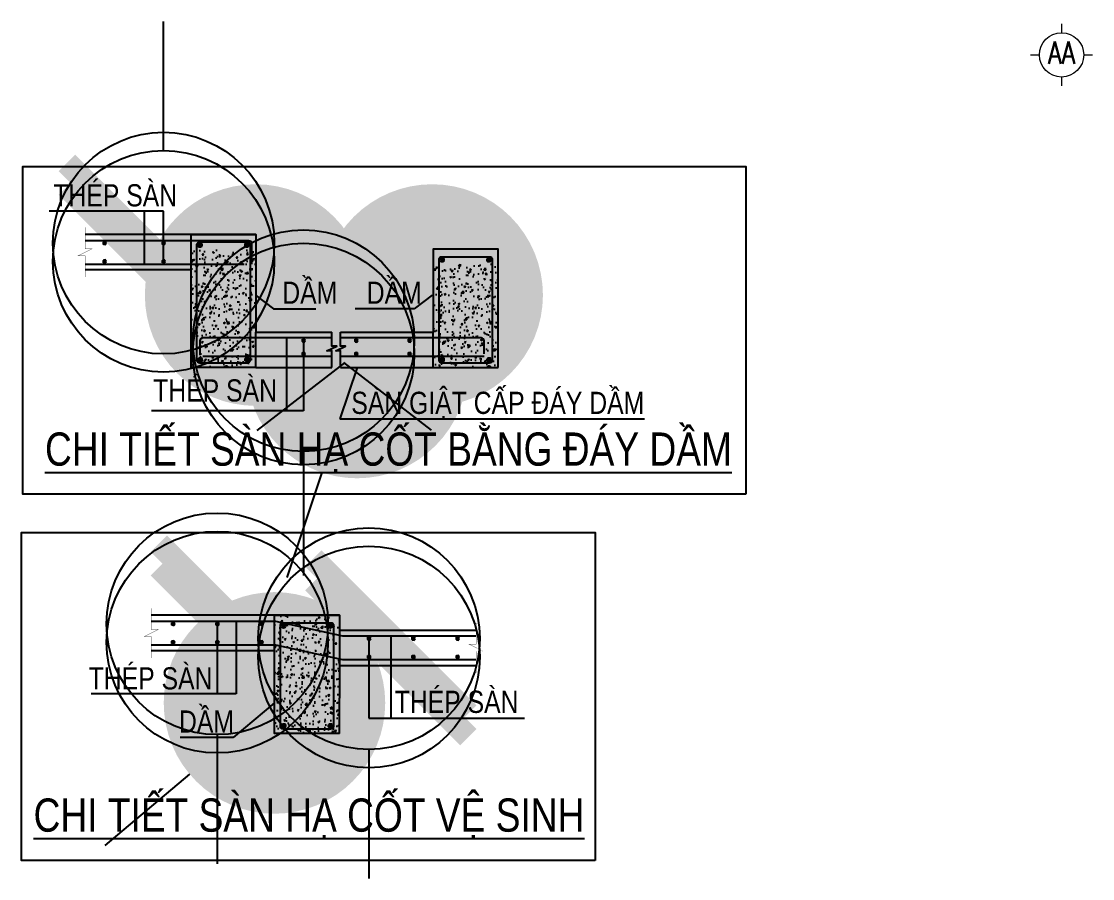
# Model space of a CAD drawing. Header units: millimetres. Extents: x -14570 to 41958, y 0 to 23011.
# Drawn here: x -14570 to -2480, y 82 to 9752 of the extents above; entities that cross this region are included whole.
import ezdxf
from ezdxf.enums import TextEntityAlignment as Align

# ---------------------------------------------------------------- set-up
doc = ezdxf.new("R2010")
doc.units = ezdxf.units.MM
doc.linetypes.add('DASHDOT2_DBIM', pattern=[12.7, 6.35, -3.175, 0, -3.175])
for name, color, linetype, lineweight in [('DCE_Block', 8, 'Continuous', 9), ('Dce_text', 2, 'Continuous', 30), ('DCE_ThepChu', 4, 'Continuous', 35), ('DCE_Truc', 146, 'DASHDOT2_DBIM', 13)]:
    doc.layers.add(name, color=color, linetype=linetype, lineweight=lineweight)
doc.layers.add('DCE_Note', color=117, linetype='Continuous')
doc.styles.add('Dce_Text', font='simplex.shx', dxfattribs={"width": 0.8, "bigfont": 'vtxt.shx'})
doc.styles.add('Dce_Text2', font='arial.ttf', dxfattribs={"width": 0.8})
doc.dimstyles.new('Dce_207MV', dxfattribs={"dimscale": 25, "dimtxt": 2.5, "dimasz": 1.5, "dimexe": 1, "dimexo": 2, "dimgap": 1, "dimtad": 1, "dimdec": 0, "dimrnd": 5, "dimtxsty": 'Dce_Text', "dimblk": 'ARCHTICK', "dimcen": 2.5, "dimclrd": 8, "dimclre": 8, "dimclrt": 3, "dimadec": 0, "dimazin": 0, "dimtfac": 1, "dimtdec": 0, "dimtix": 1, "dimtmove": 2, "dimatfit": 3, "dimldrblk": 'DOTBLANK', "dimfxl": 1, "dimarcsym": 0})
doc.dimstyles.new('Dce_208MV', dxfattribs={"dimscale": 25, "dimtxt": 2.5, "dimasz": 1.5, "dimexe": 1, "dimexo": 2, "dimgap": 1, "dimtad": 1, "dimdec": 0, "dimrnd": 5, "dimtxsty": 'Dce_Text', "dimblk": 'ARCHTICK', "dimcen": 2.5, "dimclrd": 8, "dimclre": 8, "dimclrt": 3, "dimadec": 0, "dimazin": 0, "dimtfac": 1, "dimtdec": 0, "dimtix": 1, "dimtmove": 2, "dimatfit": 3, "dimldrblk": 'ARCHTICK', "dimfxl": 1, "dimarcsym": 0})

# ---------------------------------------------------------------- blocks, each defined once
blk = doc.blocks.new('Dce_TenTruc')
at = {"layer": 'DCE_Block'}
blk.add_circle((0, 0), 2.5, dxfattribs=at)
at = {"layer": 'DCE_Truc'}
for p, q in [((0, 3.5), (0, 2.5)), ((-3.5, 0), (-2.5, 0)), ((2.5, 0), (3.5, 0)), ((0, -2.5), (0, -3.5))]:
    blk.add_line(p, q, dxfattribs=at)
at = {"layer": 'Dce_text', "color": 11, "style": 'Dce_Text', "width": 0.8}
blk.add_attdef('TRUC', text='', height=2.5, dxfattribs=at).set_placement((0, -1), align=Align.CENTER)
blk = doc.blocks.new('Dce_McThepChu')
at = {"color": 0}
for p, q in [((-0.5, 0), (0.5, 0)), ((-0.35, 0.35), (0.35, -0.35)), ((0.35, 0.35), (-0.35, -0.35)), ((0, 0.5), (0, -0.5))]:
    blk.add_line(p, q, dxfattribs=at)
at = {"color": 0, "const_width": 0.0833}
blk.add_lwpolyline([(-0.5, 0, 1), (0.5, 0, 1), (-0.5, 0, 1)], format="xyb", dxfattribs=at)
blk = doc.blocks.new('*U137')
at = {"layer": 'DCE_ThepChu', "xscale": 14, "yscale": 14, "zscale": 18}
for p in [(0, 31), (0, -31)]:
    blk.add_blockref('Dce_McThepChu', p, dxfattribs=at)
blk = doc.blocks.new('*U138')
at = {"layer": 'DCE_ThepChu', "xscale": -14, "yscale": 14, "zscale": 18}
for p in [(0, 22.5), (0, -22.5)]:
    blk.add_blockref('Dce_McThepChu', p, dxfattribs=at)
blk = doc.blocks.new('_ArchTick')
at = {"color": 0, "linetype": 'ByBlock', "const_width": 0.15}
blk.add_lwpolyline([(-0.5, -0.5), (0.5, 0.5)], dxfattribs=at)
blk = doc.blocks.new('_DotBlank')
at = {"color": 0, "linetype": 'ByBlock', "lineweight": -2}
blk.add_line((-0.5, 0), (-1, 0), dxfattribs=at)
blk.add_circle((0, 0), 0.5, dxfattribs=at)
blk = doc.blocks.new('*U141')
at = {"layer": 'DCE_ThepChu', "xscale": 0.4666666666666667, "yscale": 0.4666666666666667, "zscale": 0.6}
for p in [(0, 1.03), (0, -1.03)]:
    blk.add_blockref('Dce_McThepChu', p, dxfattribs=at)
blk = doc.blocks.new('*U142')
at = {"layer": 'DCE_Note', "color": 0, "linetype": 'ByBlock', "lineweight": -2, "transparency": 16777216}
for p in [(-10, 0), (-5, 0), (0, 0)]:
    blk.add_blockref('*U141', p, dxfattribs=at)
blk = doc.blocks.new('*U143')
at = {"layer": 'DCE_ThepChu', "xscale": 0.4666666666666667, "yscale": 0.4666666666666667, "zscale": 0.6}
for p in [(0, 1.03), (0, -1.03)]:
    blk.add_blockref('Dce_McThepChu', p, dxfattribs=at)
blk = doc.blocks.new('*U144')
at = {"layer": 'DCE_Note', "color": 0, "linetype": 'ByBlock', "lineweight": -2, "transparency": 16777216}
for p in [(-10, 0), (-5, 0), (0, 0)]:
    blk.add_blockref('*U143', p, dxfattribs=at)
blk = doc.blocks.new('SanHaCoteDayDam')
at = {"layer": 'DCE_Note'}
h = blk.add_hatch(dxfattribs=at)
h.set_pattern_fill('AR-CONC', scale=0.266667)
h.set_pattern_definition([(50, (417.48, -11665.21), (1.91269382, -0.16733903), [0.2, -2.2]), (355, (417.48, -11665.21), (-0.37000356, 2.0058457), [0.16, -1.76]), (100.451444, (417.6393, -11665.224), (1.54269026, 1.83850664), [0.16997385, -1.8697123]), (46.1842, (417.48, -11664.6767), (2.8459769, -0.44138475), [0.3, -3.3]), (96.635635, (417.717, -11664.7135), (2.49243186, 2.5976496), [0.2549609, -2.80457]), (351.184164, (417.48, -11664.6767), (2.49243185, 2.5976496), [0.24, -2.64]), (21, (417.7466, -11664.81), (1.59175214, -1.07365038), [0.2, -2.2]), (326, (417.7466, -11664.81), (0.6488409, 1.93373345), [0.16, -1.76]), (71.451445, (417.8793, -11664.8995), (2.240593, 0.86008307), [0.16997384, -1.8697123]), (37.5, (417.47994, -11665.21004), (0.03242628, 0.887716944), [0, -1.73866667, 0, -1.78666667, 0, -1.76666667]), (7.5, (417.4799, -11665.21), (0.70151877, 1.051764565), [0, -1.01866667, 0, -1.69866667, 0, -0.67333333]), (327.5, (416.8853, -11665.21004), (1.423526496, -0.060146325), [0, -0.66666667, 0, -2.08, 0, -2.76]), (317.5, (416.6186, -11665.21), (1.55516312, 0.26694662), [0, -0.86666667, 0, -1.38133333, 0, -1.96])])
h.paths.add_polyline_path([(19, 27.64), (26.33, 27.64), (26.33, 14.31), (19, 14.31)])
h = blk.add_hatch(dxfattribs=at)
h.set_pattern_fill('AR-CONC', scale=0.266667)
h.set_pattern_definition([(50, (447.1466, -11665.21), (1.91269382, -0.16733903), [0.2, -2.2]), (355, (447.1466, -11665.21), (-0.37000356, 2.0058457), [0.16, -1.76]), (100.451444, (447.306, -11665.224), (1.54269026, 1.83850664), [0.16997385, -1.8697123]), (46.1842, (447.1466, -11664.6767), (2.8459769, -0.44138475), [0.3, -3.3]), (96.635635, (447.3838, -11664.7135), (2.49243186, 2.5976496), [0.2549609, -2.80457]), (351.184164, (447.1466, -11664.6767), (2.49243185, 2.5976496), [0.24, -2.64]), (21, (447.4133, -11664.81), (1.59175214, -1.07365038), [0.2, -2.2]), (326, (447.4133, -11664.81), (0.6488409, 1.93373345), [0.16, -1.76]), (71.451445, (447.546, -11664.8995), (2.240593, 0.86008307), [0.16997384, -1.8697123]), (37.5, (447.1466, -11665.21004), (0.03242628, 0.887716944), [0, -1.73866667, 0, -1.78666667, 0, -1.76666667]), (7.5, (447.1466, -11665.21), (0.70151877, 1.051764565), [0, -1.01866667, 0, -1.69866667, 0, -0.67333333]), (327.5, (446.55194, -11665.21004), (1.423526496, -0.060146325), [0, -0.66666667, 0, -2.08, 0, -2.76]), (317.5, (446.2853, -11665.21), (1.55516312, 0.26694662), [0, -0.86666667, 0, -1.38133333, 0, -1.96])])
h.paths.add_polyline_path([(46.33, 25.98), (53.66, 25.98), (53.66, 14.31), (46.33, 14.31)])
at = {"layer": 'DCE_Note', "color": 7}
for p, q in [((26.33, 29.31), (7.07, 29.31)), ((19, 25.31), (19, 29.31)), ((19, 25.31), (7.07, 25.31)), ((26.33, 18.31), (34.88, 18.31)), ((26.33, 14.31), (26.33, 18.31)), ((35.88, 18.31), (46.33, 18.31)), ((46.33, 14.31), (46.33, 18.31)), ((53.66, 14.31), (53.66, 18.31)), ((26.33, 14.31), (34.88, 14.31)), ((35.88, 14.31), (53.66, 14.31))]:
    blk.add_line(p, q, dxfattribs=at)
blk.add_lwpolyline([(81.62, 0), (0, 0), (0, 36.99), (81.62, 36.99)], close=True, dxfattribs=at)
at = {"layer": 'DCE_Note', "color": 7, "const_width": 0.0333}
blk.add_lwpolyline([(7.07, 24.51), (7.07, 26.91), (6.27, 26.91), (7.87, 27.71), (7.07, 27.71), (7.07, 30.11)], dxfattribs=at)
at = {"layer": 'DCE_Note', "color": 7}
for points in [[(19, 29.31), (26.33, 29.31), (26.33, 18.31)], [(53.66, 14.31), (53.66, 27.64), (46.33, 27.64), (46.33, 18.31)], [(7.07, 25.98), (25, 25.98)], [(26.33, 14.31), (19, 14.31), (19, 25.31)], [(34.88, 14.31), (34.88, 16.18), (34.33, 16.18), (35.44, 16.73), (34.88, 16.73), (34.88, 18.31)], [(35.88, 14.31), (35.88, 16.18), (35.33, 16.18), (36.43, 16.73), (35.88, 16.73), (35.88, 18.31)], [(34.88, 15.54), (20.33, 15.54)], [(52.09, 15.54), (35.88, 15.54)], [(46.33, 14.31), (53.66, 14.31)]]:
    blk.add_lwpolyline(points, dxfattribs=at)
for points in [[(7.07, 28.64), (25.5, 28.64, -0.414214), (25.83, 28.31), (25.83, 25.98)], [(34.88, 17.64), (20.33, 17.64, 0.414214), (20, 17.31), (20, 15.69)], [(52.09, 15.85), (52.09, 17.31, 0.414214), (51.75, 17.64), (35.88, 17.64)]]:
    blk.add_lwpolyline(points, format="xyb", dxfattribs=at)
for points in [[(20, 28.48), (25.33, 28.48, -0.414214), (25.66, 28.14), (25.66, 15.14, -0.414214), (25.33, 14.81), (20, 14.81, -0.414214), (19.66, 15.14), (19.66, 28.14, -0.414214)], [(47.33, 26.81), (52.66, 26.81, -0.414214), (53, 26.48), (53, 15.14, -0.414214), (52.66, 14.81), (47.33, 14.81, -0.414214), (47, 15.14), (47, 26.48, -0.414214)]]:
    blk.add_lwpolyline(points, format="xyb", close=True, dxfattribs=at)
at = {"layer": 'DCE_Note', "color": 7, "linetype": 'ByBlock', "lineweight": -2, "transparency": 16777216, "xscale": 0.03333333333333333, "yscale": 0.03333333333333333, "zscale": 0.03333333333333333}
for name, p in [('*U137', (9.23, 27.31)), ('*U137', (15.9, 27.31)), ('*U138', (31.7, 16.59)), ('*U138', (37.64, 16.59)), ('*U138', (43.66, 16.59))]:
    blk.add_blockref(name, p, dxfattribs=at)
at = {"layer": 'DCE_Note', "color": 7, "yscale": 0.6, "zscale": 0.6, "rotation": 180}
for p, xscale in [((20.03, 28.11), 0.6), ((25.3, 28.11), -0.6), ((47.36, 26.44), 0.6), ((52.63, 26.44), -0.6)]:
    blk.add_blockref('Dce_McThepChu', p, dxfattribs=dict(at, xscale=xscale))
at = {"layer": 'DCE_Note', "color": 7, "yscale": 0.6, "zscale": 0.6}
for p, xscale in [((20.03, 15.18), -0.6), ((25.3, 15.18), 0.6), ((47.36, 15.18), -0.6), ((52.63, 15.18), 0.6)]:
    blk.add_blockref('Dce_McThepChu', p, dxfattribs=dict(at, xscale=xscale))
at = {"layer": 'DCE_Note', "color": 7, "style": 'Dce_Text2', "width": 0.8}
for s, height, p in [('THÉP SÀN', 2.5, (3.46, 32.48)), ('DẦM', 2.5, (29.3, 21.49)), ('DẦM', 2.5, (38.83, 21.49)), ('THÉP SÀN', 2.5, (14.73, 10.47)), ('SÀN GIẬT CẤP ĐÁY DẦM', 2.5, (37.09, 9.07)), ('%%UCHI TIẾT SÀN HẠ CỐT BẰNG ĐÁY DẦM', 3.75, (2.52, 3.23))]:
    blk.add_text(s, height=height, dxfattribs=at).set_placement(p)
at = {"layer": 'DCE_Note', "color": 7}
for points, dimstyle, override in [([(15.9, 28.34), (15.9, 31.96), (2.99, 31.96)], 'Dce_207MV', {"dimasz": 1}), ([(15.9, 26.28), (15.9, 31.96), (2.99, 31.96)], 'Dce_207MV', {"dimasz": 1}), ([(13.74, 25.98), (13.74, 31.96), (2.99, 31.96)], 'Dce_208MV', {"dimasz": 0.7}), ([(13.74, 28.64), (13.74, 31.96), (2.99, 31.96)], 'Dce_208MV', {"dimasz": 0.7}), ([(26.29, 22.48), (28.32, 20.92), (33.1, 20.92)], 'Dce_207MV', {"dimasz": 1, "dimldrblk": 'Dot'}), ([(46.22, 22.48), (44.2, 20.92), (37.51, 20.92)], 'Dce_207MV', {"dimasz": 1, "dimldrblk": 'Dot'}), ([(29.79, 17.64), (29.79, 9.41), (14.55, 9.41)], 'Dce_208MV', {"dimasz": 0.7}), ([(31.7, 17.34), (31.7, 9.41), (14.55, 9.41)], 'Dce_207MV', {"dimasz": 1}), ([(31.7, 15.84), (31.7, 9.41), (14.55, 9.41)], 'Dce_207MV', {"dimasz": 1}), ([(29.79, 15.54), (29.79, 9.41), (14.55, 9.41)], 'Dce_208MV', {"dimasz": 0.7}), ([(37.74, 14.31), (35.8, 8.51), (70.19, 8.51)], 'Dce_207MV', {"dimasz": 1, "dimldrblk": 'Dot'})]:
    blk.add_leader(points, dimstyle=dimstyle, override=override, dxfattribs=at)
blk = doc.blocks.new('SanHaCoteVeSinh')
at = {"layer": 'DCE_Note'}
h = blk.add_hatch(dxfattribs=at)
h.set_pattern_fill('AR-CONC', scale=0.266667)
h.set_pattern_definition([(50, (611.4906, -10465.6563), (1.91269382, -0.16733903), [0.2, -2.2]), (355, (611.4906, -10465.6563), (-0.37000356, 2.0058457), [0.16, -1.76]), (100.451444, (611.65, -10465.6703), (1.54269026, 1.83850664), [0.16997385, -1.8697123]), (46.1842, (611.4906, -10465.123), (2.8459769, -0.44138475), [0.3, -3.3]), (96.635635, (611.7277, -10465.1598), (2.49243186, 2.5976496), [0.2549609, -2.80457]), (351.184164, (611.4906, -10465.123), (2.49243185, 2.5976496), [0.24, -2.64]), (21, (611.7572, -10465.2563), (1.59175214, -1.07365038), [0.2, -2.2]), (326, (611.7572, -10465.2563), (0.6488409, 1.93373345), [0.16, -1.76]), (71.451445, (611.8899, -10465.3458), (2.240593, 0.86008307), [0.16997384, -1.8697123]), (37.5, (611.49056, -10465.6563), (0.03242628, 0.887716944), [0, -1.73866667, 0, -1.78666667, 0, -1.76666667]), (7.5, (611.4906, -10465.6563), (0.70151877, 1.051764565), [0, -1.01866667, 0, -1.69866667, 0, -0.67333333]), (327.5, (610.8959, -10465.6563), (1.423526496, -0.060146325), [0, -0.66666667, 0, -2.08, 0, -2.76]), (317.5, (610.6292, -10465.6563), (1.55516312, 0.26694662), [0, -0.86666667, 0, -1.38133333, 0, -1.96])])
h.paths.add_polyline_path([(28.56, 27.64), (35.9, 27.64), (35.9, 14.31), (28.56, 14.31)])
at = {"layer": 'DCE_Note', "color": 7}
for p, q in [((35.9, 27.64), (14.64, 27.64)), ((28.56, 23.64), (28.56, 27.64)), ((35.9, 25.98), (51.31, 25.98)), ((28.56, 23.64), (14.64, 23.64)), ((35.9, 21.98), (51.31, 21.98)), ((35.9, 14.31), (35.9, 18.31))]:
    blk.add_line(p, q, dxfattribs=at)
blk.add_lwpolyline([(64.77, 0), (0, 0), (0, 36.99), (64.77, 36.99)], close=True, dxfattribs=at)
at = {"layer": 'DCE_Note', "color": 7, "const_width": 0.0333}
for points in [[(14.64, 22.84), (14.64, 25.24), (13.84, 25.24), (15.44, 26.04), (14.64, 26.04), (14.64, 28.44)], [(51.31, 21.18), (51.31, 23.58), (52.11, 23.58), (50.51, 24.38), (51.31, 24.38), (51.31, 26.78)]]:
    blk.add_lwpolyline(points, dxfattribs=at)
at = {"layer": 'DCE_Note', "color": 7}
for points in [[(14.64, 26.98), (28.67, 26.98), (36.23, 25.31), (51.31, 25.31)], [(28.56, 27.64), (35.9, 27.64), (35.9, 18.31)], [(14.64, 24.31), (28.67, 24.31), (36.23, 22.64), (51.31, 22.64)], [(35.9, 14.31), (28.56, 14.31), (28.56, 23.64)]]:
    blk.add_lwpolyline(points, dxfattribs=at)
blk.add_lwpolyline([(29.56, 26.81), (34.9, 26.81, -0.414214), (35.23, 26.48), (35.23, 15.14, -0.414214), (34.9, 14.81), (29.56, 14.81, -0.414214), (29.23, 15.14), (29.23, 26.48, -0.414214)], format="xyb", close=True, dxfattribs=at)
blk.add_blockref('*U142', (27.1, 25.64), dxfattribs=at)
at = {"layer": 'DCE_Note', "color": 7, "yscale": 0.6, "zscale": 0.6, "rotation": 180}
for p, xscale in [((29.6, 26.44), 0.6), ((34.86, 26.44), -0.6)]:
    blk.add_blockref('Dce_McThepChu', p, dxfattribs=dict(at, xscale=xscale))
at = {"layer": 'DCE_Note', "color": 7, "extrusion": (0, 0, -1), "zscale": -1}
blk.add_blockref('*U144', (-39.22, 23.98), dxfattribs=at)
at = {"layer": 'DCE_Note', "color": 7, "yscale": 0.6, "zscale": 0.6}
for p, xscale in [((29.6, 15.18), -0.6), ((34.86, 15.18), 0.6)]:
    blk.add_blockref('Dce_McThepChu', p, dxfattribs=dict(at, xscale=xscale))
at = {"layer": 'DCE_Note', "color": 7, "style": 'Dce_Text2', "width": 0.8}
for s, height, p in [('THÉP SÀN', 2.5, (7.59, 19.28)), ('THÉP SÀN', 2.5, (42.13, 16.63)), ('DẦM', 2.5, (17.78, 14.41)), ('%%UCHI TIẾT SÀN HẠ CỐT VỆ SINH', 3.75, (1.37, 3.23))]:
    blk.add_text(s, height=height, dxfattribs=at).set_placement(p)
at = {"layer": 'DCE_Note', "color": 7}
for points, dimstyle, override in [([(24.25, 26.98), (24.25, 18.77), (7.87, 18.77)], 'Dce_208MV', {"dimasz": 0.7}), ([(22.1, 26.68), (22.1, 18.77), (9.87, 18.77)], 'Dce_207MV', {"dimasz": 1}), ([(22.1, 24.61), (22.1, 18.77), (9.87, 18.77)], 'Dce_207MV', {"dimasz": 1}), ([(24.25, 24.31), (24.25, 18.77), (9.87, 18.77)], 'Dce_208MV', {"dimasz": 0.7}), ([(39.22, 25.01), (39.22, 16.05), (56.79, 16.05)], 'Dce_207MV', {"dimasz": 1}), ([(41.69, 25.31), (41.69, 16.05), (56.79, 16.05)], 'Dce_208MV', {"dimasz": 0.7}), ([(39.22, 22.94), (39.22, 16.05), (56.79, 16.05)], 'Dce_207MV', {"dimasz": 1}), ([(41.69, 22.64), (41.69, 16.05), (56.79, 16.05)], 'Dce_208MV', {"dimasz": 0.7}), ([(28.56, 17.76), (23.9, 13.85), (17.92, 13.85)], 'Dce_207MV', {"dimasz": 1, "dimldrblk": 'Dot'})]:
    blk.add_leader(points, dimstyle=dimstyle, override=override, dxfattribs=at)

msp = doc.modelspace()

# ---------------------------------------------------------------- block references
at = {"xscale": 100, "yscale": 100, "zscale": 100}
msp.add_blockref('Dce_TenTruc', (-2830, 9374), dxfattribs=at).add_auto_attribs({'TRUC': 'AA'})
at = {"layer": 'DCE_Note', "xscale": 100, "yscale": 100, "zscale": 100}
for name, p in [('SanHaCoteDayDam', (-14556, 4417)), ('SanHaCoteVeSinh', (-14570, 288))]:
    msp.add_blockref(name, p, dxfattribs=at)

doc.saveas('drawing.dxf')
